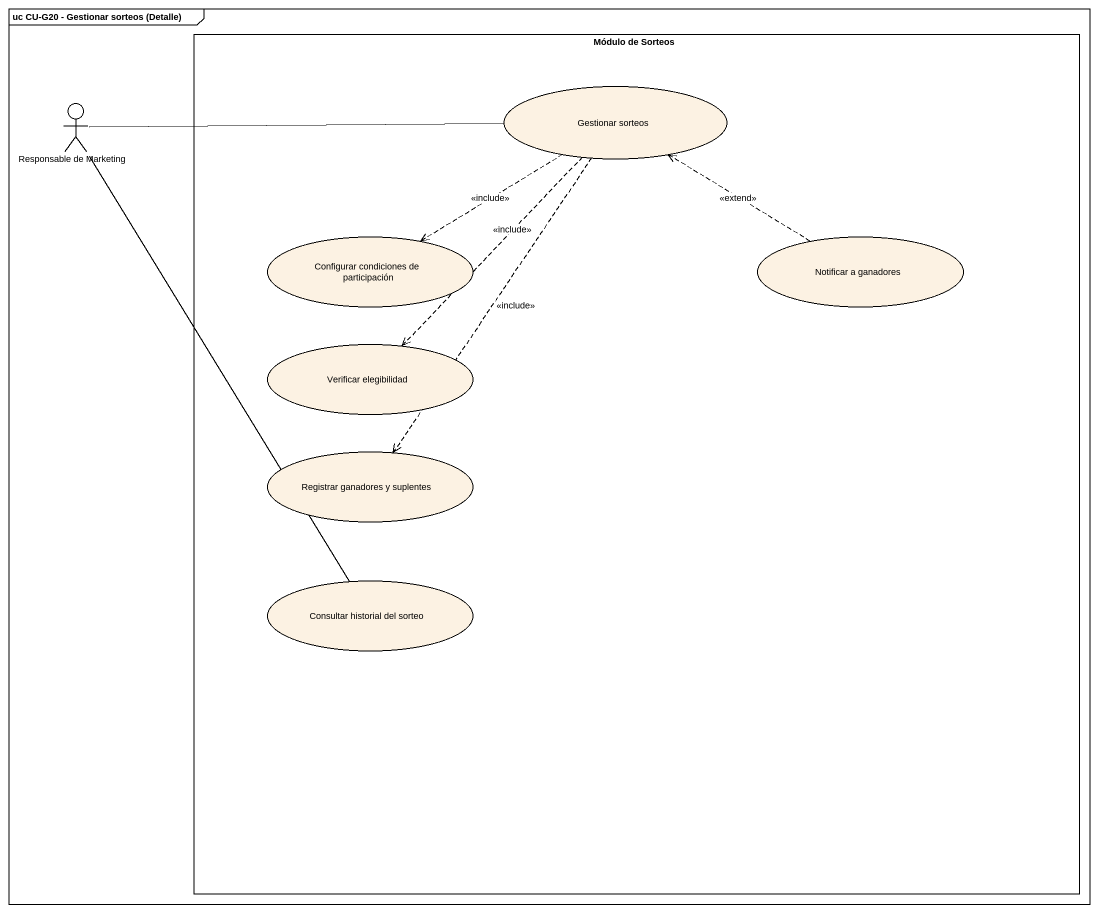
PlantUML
@startuml
mainframe uc CU-G20 - Gestionar sorteos (Detalle)
rectangle "Módulo de Sorteos" as Módulo_de_Sorteos {
  usecase "Gestionar sorteos" as Gestionar_sorteos
  usecase "Configurar condiciones de participación" as Configurar_condiciones_de
  usecase "Notificar a ganadores" as Notificar_a_ganadores
  usecase "Verificar elegibilidad" as Verificar_elegibilidad
  usecase "Registrar ganadores y suplentes" as Registrar_ganadores_y
  usecase "Consultar historial del sorteo" as Consultar_historial_del
}
actor "Responsable de Marketing" as Responsable_de_Marketing
Gestionar_sorteos ..> Configurar_condiciones_de : <<include>>
Gestionar_sorteos ..> Verificar_elegibilidad : <<include>>
Gestionar_sorteos ..> Registrar_ganadores_y : <<include>>
Responsable_de_Marketing -right- Gestionar_sorteos
Responsable_de_Marketing -- Consultar_historial_del
Notificar_a_ganadores .up.> Gestionar_sorteos : <<extend>>
@enduml
